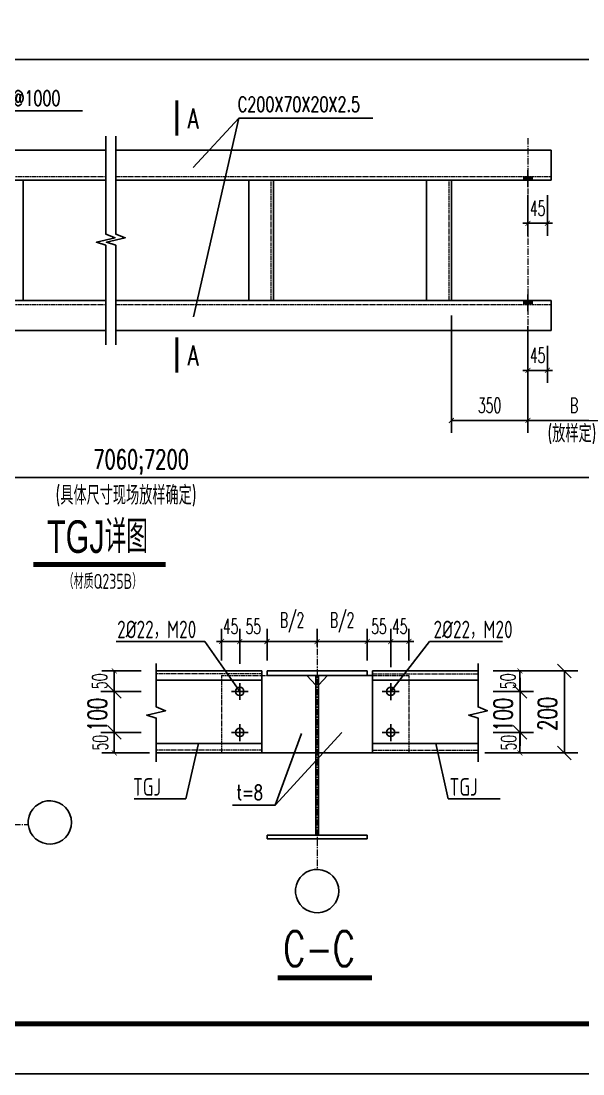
# Model space of a CAD drawing. Extents: x -307088 to 5640332, y -3541089 to -2181377.
# Drawn here: x 5567098 to 5578310, y -3216089 to -3195089 of the extents above; entities that cross this region are included whole.
import ezdxf
from ezdxf.enums import TextEntityAlignment as Align

# ---------------------------------------------------------------- set-up
doc = ezdxf.new("R2010")
doc.units = 0
doc.header["$LTSCALE"] = 100
doc.header["$MEASUREMENT"] = 0
for name, pattern in [('ACAD_ISO02W100', [15, 12, -3]), ('CENTER', [2, 1.25, -0.25, 0.25, -0.25]), ('DASH', [0.35, 0.25, -0.1])]:
    doc.linetypes.add(name, pattern=pattern)
doc.layers.get('0').update_dxf_attribs({"linetype": 'CONTINUOUS'})
doc.layers.get('DEFPOINTS').update_dxf_attribs({"linetype": 'CONTINUOUS'})
for name, color, linetype in [('13', 253, 'CONTINUOUS'), ('AXIS', 3, 'CONTINUOUS'), ('LAYER6', 3, 'ACAD_ISO02W100'), ('PUB_DIM', 3, 'CONTINUOUS'), ('PUB_TITLE', 4, 'CONTINUOUS'), ('TK', 4, 'CONTINUOUS'), ('尺寸标注', 253, 'CONTINUOUS'), ('构件名', 3, 'CONTINUOUS'), ('构件实线', 3, 'CONTINUOUS'), ('粗实线', 2, 'CONTINUOUS'), ('细线', 140, 'CONTINUOUS'), ('螺栓', 15, 'CONTINUOUS')]:
    doc.layers.add(name, color=color, linetype=linetype)
for name, color, linetype, lineweight in [('文字', 3, 'CONTINUOUS', 20), ('虚线', 8, 'ACAD_ISO02W100', 9), ('轴线', 1, 'CENTER', 13)]:
    doc.layers.add(name, color=color, linetype=linetype, lineweight=lineweight)
doc.styles.add('_HZTXT', font='tssdeng.shx', dxfattribs={"width": 0.8, "bigfont": 'HZTXT.shx'})
doc.styles.add('DIM_FONT', font='SIMPLEX.shx', dxfattribs={"width": 0.6, "bigfont": 'hztxt.shx'})
doc.styles.add('HZTXT', font='pdatxt.shx', dxfattribs={"width": 0.75, "bigfont": 'tssdchn.shx'})
doc.styles.get("Standard").update_dxf_attribs({"font": 'tssdeng.shx', "height": 3, "bigfont": 'tssdchn.shx'})
doc.styles.add('TSSD_DIMENSION', font='Tssdeng.shx', dxfattribs={"width": 0.7, "bigfont": 'hztxt.shx'})
doc.styles.add('汉字', font='romans.shx', dxfattribs={"width": 0.7, "bigfont": 'ctxt.shx'})
doc.dimstyles.new('DIMN180', dxfattribs={"dimscale": 1.8, "dimtxt": 300, "dimasz": 100, "dimexe": 250, "dimexo": 300, "dimgap": 150, "dimtad": 1, "dimdec": 0, "dimzin": 0, "dimdsep": 46, "dimtxsty": 'DIM_FONT', "dimblk": 'ARCHTICK', "dimcen": 0.09, "dimclrt": 7, "dimazin": 2, "dimtfac": 1, "dimtdec": 0, "dimtix": 1, "dimtmove": 2, "dimatfit": 3, "dimldrblk": 'ARCHTICK', "dimfxl": 1, "dimtolj": 1, "dimtzin": 0, "dimarcsym": 0})

# ---------------------------------------------------------------- blocks, each defined once
blk = doc.blocks.new('_ARCHTICK')
at = {"color": 0, "linetype": 'ByBlock', "const_width": 0.15}
blk.add_lwpolyline([(-0.5, -0.5), (0.5, 0.5)], dxfattribs=at)
blk = doc.blocks.new('*D375')
at = {"layer": 'AXIS', "color": 0, "lineweight": -2, "transparency": 16777216}
for p, q in [((5569494, -3209278), (5568708, -3209278)), ((5568958, -3209278), (5568958, -3209686)), ((5569659, -3209686), (5568708, -3209686))]:
    blk.add_line(p, q, dxfattribs=at)
at = {"layer": 'DEFPOINTS', "color": 0, "transparency": 16777216}
for p in [(5569794, -3209278), (5568958, -3209686), (5569959, -3209686)]:
    blk.add_point(p, dxfattribs=at)
at = {"layer": 'AXIS', "color": 0, "lineweight": -2, "transparency": 16777216, "xscale": 100, "yscale": 100, "zscale": 100}
for p, rotation in [((5568958, -3209278), 90), ((5568958, -3209686), 270)]:
    blk.add_blockref('_ARCHTICK', p, dxfattribs=dict(at, rotation=rotation))
at = {"layer": 'AXIS', "color": 7, "transparency": 16777216, "insert": (5568681, -3209482), "char_height": 300, "attachment_point": 5, "rotation": 90, "style": 'DIM_FONT'}
blk.add_mtext('\\A1;50', dxfattribs=at)
blk = doc.blocks.new('*D376')
at = {"layer": 'AXIS', "color": 0, "lineweight": -2, "transparency": 16777216}
for p, q in [((5569494, -3208052), (5568708, -3208052)), ((5568958, -3208052), (5568958, -3208460)), ((5569494, -3208460), (5568708, -3208460))]:
    blk.add_line(p, q, dxfattribs=at)
at = {"layer": 'DEFPOINTS', "color": 0, "transparency": 16777216}
for p in [(5569794, -3208052), (5568958, -3208460), (5569794, -3208460)]:
    blk.add_point(p, dxfattribs=at)
at = {"layer": 'AXIS', "color": 0, "lineweight": -2, "transparency": 16777216, "xscale": 100, "yscale": 100, "zscale": 100}
for p, rotation in [((5568958, -3208052), 90), ((5568958, -3208460), 270)]:
    blk.add_blockref('_ARCHTICK', p, dxfattribs=dict(at, rotation=rotation))
at = {"layer": 'AXIS', "color": 7, "transparency": 16777216, "insert": (5568667, -3208256), "char_height": 300, "attachment_point": 5, "rotation": 90, "style": 'DIM_FONT'}
blk.add_mtext('\\A1;50', dxfattribs=at)
blk = doc.blocks.new('*D377')
at = {"layer": 'AXIS', "color": 0, "lineweight": -2, "transparency": 16777216}
for p, q in [((5573006, -3207563), (5573006, -3207214)), ((5574006, -3207634), (5574006, -3207214)), ((5573006, -3207464), (5574006, -3207464))]:
    blk.add_line(p, q, dxfattribs=at)
at = {"layer": 'DEFPOINTS', "color": 0, "transparency": 16777216}
for p in [(5574006, -3207464), (5573006, -3207863), (5574006, -3207934)]:
    blk.add_point(p, dxfattribs=at)
at = {"layer": 'AXIS', "color": 0, "lineweight": -2, "transparency": 16777216, "xscale": 100, "yscale": 100, "zscale": 100, "rotation": 180}
blk.add_blockref('_ARCHTICK', (5573006, -3207464), dxfattribs=at)
at = {"layer": 'AXIS', "color": 0, "lineweight": -2, "transparency": 16777216, "xscale": 100, "yscale": 100, "zscale": 100}
blk.add_blockref('_ARCHTICK', (5574006, -3207464), dxfattribs=at)
at = {"layer": 'AXIS', "color": 7, "transparency": 16777216, "insert": (5573506, -3207085), "char_height": 300, "attachment_point": 5, "style": 'DIM_FONT'}
blk.add_mtext('\\A1;B/2', dxfattribs=at)
blk = doc.blocks.new('*D378')
at = {"layer": 'AXIS', "color": 0, "lineweight": -2, "transparency": 16777216}
for p, q in [((5572006, -3207842), (5572006, -3207214)), ((5573006, -3207563), (5573006, -3207214)), ((5572006, -3207464), (5573006, -3207464))]:
    blk.add_line(p, q, dxfattribs=at)
at = {"layer": 'DEFPOINTS', "color": 0, "transparency": 16777216}
for p in [(5573006, -3207464), (5573006, -3207863), (5572006, -3208142)]:
    blk.add_point(p, dxfattribs=at)
at = {"layer": 'AXIS', "color": 0, "lineweight": -2, "transparency": 16777216, "xscale": 100, "yscale": 100, "zscale": 100, "rotation": 180}
blk.add_blockref('_ARCHTICK', (5572006, -3207464), dxfattribs=at)
at = {"layer": 'AXIS', "color": 0, "lineweight": -2, "transparency": 16777216, "xscale": 100, "yscale": 100, "zscale": 100}
blk.add_blockref('_ARCHTICK', (5573006, -3207464), dxfattribs=at)
at = {"layer": 'AXIS', "color": 7, "transparency": 16777216, "insert": (5572506, -3207085), "char_height": 300, "attachment_point": 5, "style": 'DIM_FONT'}
blk.add_mtext('\\A1;B/2', dxfattribs=at)
blk = doc.blocks.new('*D379')
at = {"layer": 'AXIS', "color": 0, "lineweight": -2, "transparency": 16777216}
for p, q in [((5576518, -3209278), (5577304, -3209278)), ((5577054, -3209278), (5577054, -3209686)), ((5576353, -3209686), (5577304, -3209686))]:
    blk.add_line(p, q, dxfattribs=at)
at = {"layer": 'DEFPOINTS', "color": 0, "transparency": 16777216}
for p in [(5576218, -3209278), (5576053, -3209686), (5577054, -3209686)]:
    blk.add_point(p, dxfattribs=at)
at = {"layer": 'AXIS', "color": 0, "lineweight": -2, "transparency": 16777216, "xscale": 100, "yscale": 100, "zscale": 100}
for p, rotation in [((5577054, -3209278), 90), ((5577054, -3209686), 270)]:
    blk.add_blockref('_ARCHTICK', p, dxfattribs=dict(at, rotation=rotation))
at = {"layer": 'AXIS', "color": 7, "transparency": 16777216, "insert": (5576829, -3209482), "char_height": 300, "attachment_point": 5, "rotation": 90, "style": 'DIM_FONT'}
blk.add_mtext('\\A1;50', dxfattribs=at)
blk = doc.blocks.new('*D380')
at = {"layer": 'AXIS', "color": 0, "lineweight": -2, "transparency": 16777216}
for p, q in [((5576518, -3208052), (5577304, -3208052)), ((5577054, -3208052), (5577054, -3208460)), ((5576518, -3208460), (5577304, -3208460))]:
    blk.add_line(p, q, dxfattribs=at)
at = {"layer": 'DEFPOINTS', "color": 0, "transparency": 16777216}
for p in [(5576218, -3208052), (5576218, -3208460), (5577054, -3208460)]:
    blk.add_point(p, dxfattribs=at)
at = {"layer": 'AXIS', "color": 0, "lineweight": -2, "transparency": 16777216, "xscale": 100, "yscale": 100, "zscale": 100}
for p, rotation in [((5577054, -3208052), 90), ((5577054, -3208460), 270)]:
    blk.add_blockref('_ARCHTICK', p, dxfattribs=dict(at, rotation=rotation))
at = {"layer": 'AXIS', "color": 7, "transparency": 16777216, "insert": (5576816, -3208256), "char_height": 300, "attachment_point": 5, "rotation": 90, "style": 'DIM_FONT'}
blk.add_mtext('\\A1;50', dxfattribs=at)
blk = doc.blocks.new('*D381')
at = {"layer": 'AXIS', "color": 0, "lineweight": -2, "transparency": 16777216}
for p, q in [((5574006, -3207842), (5574006, -3207214)), ((5574474, -3207979), (5574474, -3207214)), ((5574006, -3207464), (5573906, -3207464)), ((5574006, -3207464), (5574474, -3207464)), ((5574474, -3207464), (5574574, -3207464))]:
    blk.add_line(p, q, dxfattribs=at)
at = {"layer": 'DEFPOINTS', "color": 0, "transparency": 16777216}
for p in [(5574474, -3207464), (5574006, -3208142), (5574474, -3208279)]:
    blk.add_point(p, dxfattribs=at)
at = {"layer": 'AXIS', "color": 0, "lineweight": -2, "transparency": 16777216, "xscale": 100, "yscale": 100, "zscale": 100}
blk.add_blockref('_ARCHTICK', (5574006, -3207464), dxfattribs=at)
at = {"layer": 'AXIS', "color": 0, "lineweight": -2, "transparency": 16777216, "xscale": 100, "yscale": 100, "zscale": 100, "rotation": 180}
blk.add_blockref('_ARCHTICK', (5574474, -3207464), dxfattribs=at)
at = {"layer": 'AXIS', "color": 7, "transparency": 16777216, "insert": (5574240, -3207164), "char_height": 300, "attachment_point": 5, "style": 'DIM_FONT'}
blk.add_mtext('\\A1;55', dxfattribs=at)
blk = doc.blocks.new('*D382')
at = {"layer": 'AXIS', "color": 0, "lineweight": -2, "transparency": 16777216}
for p, q in [((5574474, -3207979), (5574474, -3207214)), ((5574837, -3207842), (5574837, -3207214)), ((5574474, -3207464), (5574374, -3207464)), ((5574474, -3207464), (5574837, -3207464)), ((5574837, -3207464), (5574937, -3207464))]:
    blk.add_line(p, q, dxfattribs=at)
at = {"layer": 'DEFPOINTS', "color": 0, "transparency": 16777216}
for p in [(5574837, -3207464), (5574837, -3208142), (5574474, -3208279)]:
    blk.add_point(p, dxfattribs=at)
at = {"layer": 'AXIS', "color": 0, "lineweight": -2, "transparency": 16777216, "xscale": 100, "yscale": 100, "zscale": 100}
blk.add_blockref('_ARCHTICK', (5574474, -3207464), dxfattribs=at)
at = {"layer": 'AXIS', "color": 0, "lineweight": -2, "transparency": 16777216, "xscale": 100, "yscale": 100, "zscale": 100, "rotation": 180}
blk.add_blockref('_ARCHTICK', (5574837, -3207464), dxfattribs=at)
at = {"layer": 'AXIS', "color": 7, "transparency": 16777216, "insert": (5574655, -3207164), "char_height": 300, "attachment_point": 5, "style": 'DIM_FONT'}
blk.add_mtext('\\A1;45', dxfattribs=at)
blk = doc.blocks.new('*D383')
at = {"layer": 'AXIS', "color": 0, "lineweight": -2, "transparency": 16777216}
for p, q in [((5571098, -3207842), (5571098, -3207214)), ((5571461, -3207910), (5571461, -3207214)), ((5571098, -3207464), (5570998, -3207464)), ((5571461, -3207464), (5571098, -3207464)), ((5571461, -3207464), (5571561, -3207464))]:
    blk.add_line(p, q, dxfattribs=at)
at = {"layer": 'DEFPOINTS', "color": 0, "transparency": 16777216}
for p in [(5571098, -3207464), (5571098, -3208142), (5571461, -3208210)]:
    blk.add_point(p, dxfattribs=at)
at = {"layer": 'AXIS', "color": 0, "lineweight": -2, "transparency": 16777216, "xscale": 100, "yscale": 100, "zscale": 100}
blk.add_blockref('_ARCHTICK', (5571098, -3207464), dxfattribs=at)
at = {"layer": 'AXIS', "color": 0, "lineweight": -2, "transparency": 16777216, "xscale": 100, "yscale": 100, "zscale": 100, "rotation": 180}
blk.add_blockref('_ARCHTICK', (5571461, -3207464), dxfattribs=at)
at = {"layer": 'AXIS', "color": 7, "transparency": 16777216, "insert": (5571280, -3207164), "char_height": 300, "attachment_point": 5, "style": 'DIM_FONT'}
blk.add_mtext('\\A1;45', dxfattribs=at)
blk = doc.blocks.new('*D384')
at = {"layer": 'AXIS', "color": 0, "lineweight": -2, "transparency": 16777216}
for p, q in [((5571461, -3207910), (5571461, -3207214)), ((5572006, -3207842), (5572006, -3207214)), ((5571461, -3207464), (5571361, -3207464)), ((5572006, -3207464), (5571461, -3207464)), ((5572006, -3207464), (5572106, -3207464))]:
    blk.add_line(p, q, dxfattribs=at)
at = {"layer": 'DEFPOINTS', "color": 0, "transparency": 16777216}
for p in [(5571461, -3207464), (5572006, -3208142), (5571461, -3208210)]:
    blk.add_point(p, dxfattribs=at)
at = {"layer": 'AXIS', "color": 0, "lineweight": -2, "transparency": 16777216, "xscale": 100, "yscale": 100, "zscale": 100}
blk.add_blockref('_ARCHTICK', (5571461, -3207464), dxfattribs=at)
at = {"layer": 'AXIS', "color": 0, "lineweight": -2, "transparency": 16777216, "xscale": 100, "yscale": 100, "zscale": 100, "rotation": 180}
blk.add_blockref('_ARCHTICK', (5572006, -3207464), dxfattribs=at)
at = {"layer": 'AXIS', "color": 7, "transparency": 16777216, "insert": (5571734, -3207164), "char_height": 300, "attachment_point": 5, "style": 'DIM_FONT'}
blk.add_mtext('\\A1;55', dxfattribs=at)
blk = doc.blocks.new('_OBLIQUE')
at = {"color": 0, "linetype": 'ByBlock'}
blk.add_line((-0.5, -0.5), (0.5, 0.5), dxfattribs=at)
blk = doc.blocks.new('*D362')
at = {"layer": 'AXIS', "color": 0, "lineweight": -2, "transparency": 16777216}
for p, q in [((5575685, -3200964), (5575685, -3203305)), ((5577210, -3201173), (5577210, -3203305)), ((5577210, -3203055), (5575685, -3203055))]:
    blk.add_line(p, q, dxfattribs=at)
at = {"layer": 'DEFPOINTS', "color": 0, "transparency": 16777216}
for p in [(5575685, -3200664), (5577210, -3200873), (5575685, -3203055)]:
    blk.add_point(p, dxfattribs=at)
at = {"layer": 'AXIS', "color": 0, "lineweight": -2, "transparency": 16777216, "xscale": 100, "yscale": 100, "zscale": 100, "rotation": 180}
blk.add_blockref('_ARCHTICK', (5575685, -3203055), dxfattribs=at)
at = {"layer": 'AXIS', "color": 0, "lineweight": -2, "transparency": 16777216, "xscale": 100, "yscale": 100, "zscale": 100}
blk.add_blockref('_ARCHTICK', (5577210, -3203055), dxfattribs=at)
at = {"layer": 'AXIS', "color": 7, "transparency": 16777216, "insert": (5576448, -3202755), "char_height": 300, "attachment_point": 5, "style": 'DIM_FONT'}
blk.add_mtext('\\A1;350', dxfattribs=at)
blk = doc.blocks.new('竖左剖面号')
at = {"layer": '粗实线', "const_width": 6}
blk.add_lwpolyline([(0, -35), (0, 35)], dxfattribs=at)
at = {"layer": '文字', "color": 3, "style": '汉字', "width": 0.7}
blk.add_attdef('A', text='', height=40, dxfattribs=at).set_placement((-40.2, -0.8), align=Align.MIDDLE_LEFT)
blk = doc.blocks.new('*D364')
at = {"layer": 'AXIS', "color": 0, "lineweight": -2, "transparency": 16777216}
for p, q in [((5577213, -3201564), (5577213, -3202306)), ((5577601, -3201564), (5577601, -3202306)), ((5577213, -3202056), (5577113, -3202056)), ((5577601, -3202056), (5577213, -3202056)), ((5577601, -3202056), (5577701, -3202056))]:
    blk.add_line(p, q, dxfattribs=at)
at = {"layer": 'DEFPOINTS', "color": 0, "transparency": 16777216}
for p in [(5577213, -3201264), (5577601, -3201264), (5577213, -3202056)]:
    blk.add_point(p, dxfattribs=at)
at = {"layer": 'AXIS', "color": 0, "lineweight": -2, "transparency": 16777216, "xscale": 100, "yscale": 100, "zscale": 100}
blk.add_blockref('_ARCHTICK', (5577213, -3202056), dxfattribs=at)
at = {"layer": 'AXIS', "color": 0, "lineweight": -2, "transparency": 16777216, "xscale": 100, "yscale": 100, "zscale": 100, "rotation": 180}
blk.add_blockref('_ARCHTICK', (5577601, -3202056), dxfattribs=at)
at = {"layer": 'AXIS', "color": 7, "transparency": 16777216, "insert": (5577407, -3201756), "char_height": 300, "attachment_point": 5, "style": 'DIM_FONT'}
blk.add_mtext('\\A1;45', dxfattribs=at)
blk = doc.blocks.new('*D365')
at = {"layer": 'AXIS', "color": 0, "lineweight": -2, "transparency": 16777216}
for p, q in [((5577213, -3198564), (5577213, -3199373)), ((5577601, -3198564), (5577601, -3199373)), ((5577213, -3199123), (5577113, -3199123)), ((5577601, -3199123), (5577213, -3199123)), ((5577601, -3199123), (5577701, -3199123))]:
    blk.add_line(p, q, dxfattribs=at)
at = {"layer": 'DEFPOINTS', "color": 0, "transparency": 16777216}
for p in [(5577213, -3198264), (5577601, -3198264), (5577213, -3199123)]:
    blk.add_point(p, dxfattribs=at)
at = {"layer": 'AXIS', "color": 0, "lineweight": -2, "transparency": 16777216, "xscale": 100, "yscale": 100, "zscale": 100}
blk.add_blockref('_ARCHTICK', (5577213, -3199123), dxfattribs=at)
at = {"layer": 'AXIS', "color": 0, "lineweight": -2, "transparency": 16777216, "xscale": 100, "yscale": 100, "zscale": 100, "rotation": 180}
blk.add_blockref('_ARCHTICK', (5577601, -3199123), dxfattribs=at)
at = {"layer": 'AXIS', "color": 7, "transparency": 16777216, "insert": (5577407, -3198823), "char_height": 300, "attachment_point": 5, "style": 'DIM_FONT'}
blk.add_mtext('\\A1;45', dxfattribs=at)
blk = doc.blocks.new('*D370')
at = {"layer": 'AXIS', "color": 0, "lineweight": -2, "transparency": 16777216}
for p, q in [((5577210, -3201173), (5577210, -3203305)), ((5579058, -3201972), (5579058, -3203305)), ((5577210, -3203055), (5579058, -3203055))]:
    blk.add_line(p, q, dxfattribs=at)
at = {"layer": 'DEFPOINTS', "color": 0, "transparency": 16777216}
for p in [(5577210, -3200873), (5579058, -3201672), (5579058, -3203055)]:
    blk.add_point(p, dxfattribs=at)
at = {"layer": 'AXIS', "color": 0, "lineweight": -2, "transparency": 16777216, "xscale": 100, "yscale": 100, "zscale": 100, "rotation": 180}
blk.add_blockref('_ARCHTICK', (5577210, -3203055), dxfattribs=at)
at = {"layer": 'AXIS', "color": 0, "lineweight": -2, "transparency": 16777216, "xscale": 100, "yscale": 100, "zscale": 100}
blk.add_blockref('_ARCHTICK', (5579058, -3203055), dxfattribs=at)
at = {"layer": 'AXIS', "color": 7, "transparency": 16777216, "insert": (5578134, -3202755), "char_height": 300, "attachment_point": 5, "style": 'DIM_FONT'}
blk.add_mtext('\\A1;B', dxfattribs=at)

msp = doc.modelspace()

# ---------------------------------------------------------------- linework, layer by layer
at = {"layer": 'AXIS'}
for p, q in [((5559833.3, -3204194.3), (5579057.6, -3204194.3)), ((5576518.1, -3208051.6), (5578209.5, -3208051.6)), ((5577939.5, -3208051.6), (5577939.5, -3209686.2)), ((5568957.9, -3208460.2), (5568957.9, -3208190.2)), ((5577054.2, -3208460.2), (5577054.2, -3208190.2)), ((5569494, -3208460.2), (5568687.9, -3208460.2)), ((5568957.9, -3208460.2), (5568957.9, -3209277.5)), ((5576518.1, -3208460.2), (5577324.2, -3208460.2)), ((5577054.2, -3208460.2), (5577054.2, -3209277.5)), ((5569494, -3209277.5), (5568687.9, -3209277.5)), ((5568957.9, -3209277.5), (5568957.9, -3209547.5)), ((5576518.1, -3209277.5), (5577324.2, -3209277.5)), ((5577054.2, -3209277.5), (5577054.2, -3209547.5)), ((5576518.1, -3209686.2), (5578209.5, -3209686.2))]:
    msp.add_line(p, q, dxfattribs=at)
at = {"layer": 'LAYER6', "linetype": 'ByBlock'}
for p, q in [((5571901.6, -3208051.6), (5569794, -3208051.6)), ((5571901.6, -3208051.6), (5571901.6, -3209686.2)), ((5572006.1, -3208051.6), (5572006.1, -3208142.4)), ((5572006.1, -3208051.6), (5574006.1, -3208051.6)), ((5572006.1, -3208142.4), (5574110.6, -3208142.4)), ((5572800.8, -3208142.4), (5572978.8, -3208332.6)), ((5572978.8, -3208142.4), (5572978.8, -3211326.4)), ((5573211.3, -3208142.4), (5573033.3, -3208332.6)), ((5573033.3, -3208142.4), (5573033.3, -3211326.4)), ((5574006.1, -3208051.6), (5574006.1, -3208142.4)), ((5574110.6, -3208051.6), (5574110.6, -3209686.2)), ((5574110.6, -3208051.6), (5576218.1, -3208051.6)), ((5571901.6, -3208238.2), (5569794, -3208238.2)), ((5574110.6, -3208238.2), (5576218.1, -3208238.2)), ((5571901.6, -3209499.5), (5569794, -3209499.5)), ((5574110.6, -3209499.5), (5576218.1, -3209499.5)), ((5571901.6, -3209686.2), (5569794, -3209686.2)), ((5571098, -3209686.2), (5572978.8, -3209686.2)), ((5573033.3, -3209686.2), (5574110.6, -3209686.2)), ((5574110.6, -3209686.2), (5576218.1, -3209686.2)), ((5574837.1, -3209686.2), (5574110.6, -3209686.2)), ((5572006.1, -3211326.4), (5573033.3, -3211326.4)), ((5572006.1, -3211399.1), (5572006.1, -3211326.4)), ((5572006.1, -3211399.1), (5574006.1, -3211399.1)), ((5573033.3, -3211326.4), (5574006.1, -3211326.4)), ((5573033.3, -3211399.1), (5574006.1, -3211399.1)), ((5574006.1, -3211399.1), (5574006.1, -3211326.4))]:
    msp.add_line(p, q, dxfattribs=at)
for centre in [(5571461.2, -3208460.2), (5574473.8, -3208460.2), (5571461.2, -3209277.5), (5574473.8, -3209277.5)]:
    msp.add_circle(centre, 83.5, dxfattribs=at)
at = {"layer": 'PUB_DIM'}
for points in [[(5568104.1, -3211072.7), (5568096.3, -3210990.9), (5568073.1, -3210912.1), (5568035.5, -3210839.1), (5567984.7, -3210774.6), (5567922.7, -3210720.8), (5567851.5, -3210679.7), (5567773.9, -3210652.9), (5567692.6, -3210641.2), (5567610.6, -3210645.1), (5567530.8, -3210664.5), (5567456.1, -3210698.6), (5567389.2, -3210746.2), (5567332.5, -3210805.7), (5567288.1, -3210874.7), (5567257.6, -3210951), (5567242, -3211031.6), (5567242, -3211113.8), (5567257.6, -3211194.4), (5567288.1, -3211270.7), (5567332.5, -3211339.7), (5567389.2, -3211399.2), (5567456.1, -3211446.8), (5567530.8, -3211480.9), (5567610.6, -3211500.3), (5567692.6, -3211504.2), (5567773.9, -3211492.5), (5567851.5, -3211465.7), (5567922.7, -3211424.6), (5567984.7, -3211370.8), (5568035.5, -3211306.3), (5568073.1, -3211233.3), (5568096.3, -3211154.5)], [(5573438.1, -3212441.3), (5573430.3, -3212359.5), (5573407.1, -3212280.7), (5573369.5, -3212207.7), (5573318.7, -3212143.2), (5573256.7, -3212089.4), (5573185.5, -3212048.3), (5573107.9, -3212021.5), (5573026.6, -3212009.8), (5572944.6, -3212013.7), (5572864.8, -3212033), (5572790.1, -3212067.2), (5572723.2, -3212114.8), (5572666.5, -3212174.2), (5572622.1, -3212243.3), (5572591.6, -3212319.6), (5572576, -3212400.2), (5572576, -3212482.3), (5572591.6, -3212563), (5572622.1, -3212639.2), (5572666.5, -3212708.3), (5572723.2, -3212767.8), (5572790.1, -3212815.4), (5572864.8, -3212849.5), (5572944.6, -3212868.9), (5573026.6, -3212872.8), (5573107.9, -3212861.1), (5573185.5, -3212834.2), (5573256.7, -3212793.2), (5573318.7, -3212739.4), (5573369.5, -3212674.8), (5573407.1, -3212601.8), (5573430.3, -3212523)]]:
    msp.add_lwpolyline(points, close=True, dxfattribs=at)
at = {"layer": 'PUB_TITLE', "color": 6}
msp.add_line((5558376.3, -3195853.1), (5591354.8, -3195853.1), dxfattribs=at)
at = {"layer": 'PUB_TITLE'}
msp.add_lwpolyline([(5555876.3, -3216089.1), (5615276.3, -3216089.1), (5615276.3, -3174089.1), (5555876.3, -3174089.1)], close=True, dxfattribs=at)
at = {"layer": 'PUB_TITLE', "const_width": 100}
msp.add_lwpolyline([(5558376.3, -3215089.1), (5614276.3, -3215089.1), (5614276.3, -3175089.1), (5558376.3, -3175089.1)], close=True, dxfattribs=at)
at = {"layer": 'TK', "color": 7}
for p, q in [((5571443.8, -3197024.1), (5570530.4, -3198012.5)), ((5570540.1, -3200987.4), (5571443.8, -3197024.1)), ((5571443.8, -3197024.1), (5574115.8, -3197024.1))]:
    msp.add_line(p, q, dxfattribs=at)
at = {"layer": '尺寸标注'}
for p, q in [((5570763.6, -3207466.6), (5568993.7, -3207466.6)), ((5571461.2, -3208460.2), (5570763.6, -3207466.6)), ((5574473.8, -3208460.2), (5575248.6, -3207466.6)), ((5575248.6, -3207466.6), (5576707.2, -3207466.6)), ((5571461.2, -3208292.8), (5571461.2, -3208627.7)), ((5574473.8, -3208298.2), (5574473.8, -3208633.1)), ((5571294.4, -3208460.2), (5571628, -3208460.2)), ((5574307, -3208460.2), (5574640.7, -3208460.2)), ((5571461.2, -3209115.5), (5571461.2, -3209450.4)), ((5574473.8, -3209115.5), (5574473.8, -3209450.4)), ((5571294.4, -3209277.5), (5571628, -3209277.5)), ((5572166.1, -3210725.6), (5573497.6, -3209276.5)), ((5572696.9, -3209297.6), (5572166.1, -3210725.6)), ((5574307, -3209277.5), (5574640.7, -3209277.5)), ((5570388.3, -3210602.2), (5570637, -3209499.5)), ((5575623.8, -3210602.2), (5575375.1, -3209499.5)), ((5569355.3, -3210602.2), (5570388.3, -3210602.2)), ((5576656.9, -3210602.2), (5575623.8, -3210602.2)), ((5572166.1, -3210725.6), (5571319.9, -3210725.6))]:
    msp.add_line(p, q, dxfattribs=at)
for points in [[(5568788, -3201547.4), (5568788, -3200842.4), (5568788, -3199559.6), (5568600.5, -3199499.6), (5568975, -3199410.9), (5568788, -3199337.6), (5568788, -3197552), (5568788, -3197383.3)], [(5568988.5, -3201547.4), (5568988.5, -3200842.4), (5568988.5, -3199559.6), (5568801, -3199499.6), (5569175.5, -3199410.9), (5568988.5, -3199337.6), (5568988.5, -3197552), (5568988.5, -3197383.3)], [(5569794, -3209862.7), (5569794, -3209862.7), (5569794, -3208992.3), (5569606.5, -3208932.3), (5569981.1, -3208843.6), (5569794, -3208770.3), (5569794, -3207899.9), (5569794, -3207899.9)], [(5576218.1, -3209862.7), (5576218.1, -3209862.7), (5576218.1, -3208992.3), (5576030.6, -3208932.3), (5576405.2, -3208843.6), (5576218.1, -3208770.3), (5576218.1, -3207899.9), (5576218.1, -3207899.9)]]:
    msp.add_lwpolyline(points, dxfattribs=at)
at = {"layer": '构件实线'}
for p, q in [((5561215.7, -3197664.1), (5568502.4, -3197664.1)), ((5568466.1, -3197664.1), (5568788, -3197664.1)), ((5568988.5, -3197664.1), (5570109.4, -3197664.1)), ((5570078.2, -3197664.1), (5570502.7, -3197664.1)), ((5570506.5, -3197664.1), (5577675.1, -3197664.1)), ((5577675.1, -3197664.1), (5577675.1, -3198264.1)), ((5561215.7, -3198264.1), (5568502.4, -3198264.1)), ((5567139, -3200664.1), (5567139, -3198264.1)), ((5568466.1, -3198264.1), (5568788, -3198264.1)), ((5568988.5, -3198264.1), (5570109.4, -3198264.1)), ((5570078.2, -3198264.1), (5570502.7, -3198264.1)), ((5570506.5, -3198264.1), (5577675.1, -3198264.1)), ((5571642.8, -3200664.1), (5571642.8, -3198264.1)), ((5572136.9, -3200664.5), (5572136.9, -3198264.5)), ((5575190.9, -3200664.1), (5575190.9, -3198264.1)), ((5575685.1, -3200664.5), (5575685.1, -3198264.5)), ((5561215.7, -3200664.1), (5568502.4, -3200664.1)), ((5568466.1, -3200664.1), (5568788, -3200664.1)), ((5568988.5, -3200664.1), (5570109.4, -3200664.1)), ((5570078.2, -3200664.1), (5570502.7, -3200664.1)), ((5570506.5, -3200664.1), (5577675.1, -3200664.1)), ((5577675.1, -3200664.1), (5577675.1, -3201264.1)), ((5561215.7, -3201264.1), (5568502.4, -3201264.1)), ((5568466.1, -3201264.1), (5568788, -3201264.1)), ((5568988.5, -3201264.1), (5570109.4, -3201264.1)), ((5570078.2, -3201264.1), (5570502.7, -3201264.1)), ((5570506.5, -3201264.1), (5577675.1, -3201264.1))]:
    msp.add_line(p, q, dxfattribs=at)
at = {"layer": '粗实线', "const_width": 100}
for points in [[(5567341.8, -3205926.1), (5569981.4, -3205926.1)], [(5572217.4, -3214169.9), (5574099.9, -3214169.9)]]:
    msp.add_lwpolyline(points, dxfattribs=at)
at = {"layer": '细线', "color": 7, "linetype": 'ByBlock'}
msp.add_line((5568323.1, -3196878), (5564371, -3196878), dxfattribs=at)
at = {"layer": '虚线', "color": 9, "linetype": 'DASH'}
for p, q in [((5561215.7, -3198187.1), (5568788, -3198187.1)), ((5568988.5, -3198187.1), (5577675.1, -3198187.1)), ((5572091.9, -3200664.1), (5572091.9, -3198264.1)), ((5575640.1, -3200664.1), (5575640.1, -3198264.1)), ((5561215.7, -3200741.1), (5568788, -3200741.1)), ((5568988.5, -3200741.1), (5577675.1, -3200741.1)), ((5571901.6, -3208106.9), (5569794, -3208106.9)), ((5571098, -3208142.4), (5571098, -3209686.2)), ((5571098, -3208142.4), (5572006.1, -3208142.4)), ((5574110.6, -3208106.9), (5576218.1, -3208106.9)), ((5574110.6, -3208142.4), (5574837.1, -3208142.4)), ((5574837.1, -3208142.4), (5574837.1, -3209686.2)), ((5571901.6, -3209630.9), (5569794, -3209630.9)), ((5574110.6, -3209630.9), (5576218.1, -3209630.9)), ((5574110.6, -3209686.2), (5574837.1, -3209686.2))]:
    msp.add_line(p, q, dxfattribs=at)
at = {"layer": '螺栓', "color": 6}
for p, q in [((5577213.1, -3198400.5), (5577213.1, -3198065)), ((5577213.1, -3200877.5), (5577213.1, -3200542))]:
    msp.add_line(p, q, dxfattribs=at)
at = {"layer": '螺栓', "color": 6, "const_width": 200}
for points in [[(5577213.1, -3198264.1), (5577213.1, -3198187.1)], [(5577213.1, -3200741.1), (5577213.1, -3200664.1)]]:
    msp.add_lwpolyline(points, dxfattribs=at)
at = {"layer": '轴线'}
for p, q in [((5577213.1, -3197426.4), (5577213.1, -3202168.7)), ((5573006.1, -3207211.4), (5573006.1, -3212009.3)), ((5561961.2, -3211113.8), (5567242, -3211113.8))]:
    msp.add_line(p, q, dxfattribs=at)

# ---------------------------------------------------------------- block references
at = {"layer": 'AXIS', "xscale": 270, "yscale": 270, "zscale": 270}
for p, rotation in [((5568957.9, -3208460.2), 270), ((5577054.2, -3208460.2), 270), ((5568957.9, -3209277.5), 90), ((5577054.2, -3209277.5), 90), ((5577939.5, -3209686.2), 270)]:
    msp.add_blockref('_OBLIQUE', p, dxfattribs=dict(at, rotation=rotation))
at = {"layer": '尺寸标注'}
ref = msp.add_blockref('竖左剖面号', (5570207, -3197022.2), dxfattribs=dict(at, xscale=-10, yscale=10, zscale=10))
ref.add_attrib('A', 'A', dxfattribs={"layer": '文字', "color": 3, "height": 400, "style": '汉字', "width": 0.7}).set_placement((5570421.9, -3197030.3), align=Align.MIDDLE_LEFT)
ref = msp.add_blockref('竖左剖面号', (5570207, -3201750), dxfattribs=dict(at, xscale=-10, yscale=10, zscale=10))
ref.add_attrib('A', 'A', dxfattribs={"layer": '文字', "color": 3, "height": 400, "style": '汉字', "width": 0.7}).set_placement((5570421.9, -3201758.1), align=Align.MIDDLE_LEFT)
at = {"layer": '尺寸标注', "color": 7, "xscale": 270, "yscale": 270, "zscale": 270, "rotation": 90}
msp.add_blockref('_OBLIQUE', (5577939.5, -3208051.6), dxfattribs=at)

# ---------------------------------------------------------------- texts
at = {"style": '_HZTXT', "width": 0.75}
for s, p in [('(放样定)', (5577603.9, -3203492.4)), ('2%%C22，M20', (5569015.4, -3207398.8)), ('2%%C22，M20', (5575328.7, -3207398.8)), ('TGJ', (5569330.1, -3210540.2)), ('TGJ', (5575647.6, -3210540.2))]:
    msp.add_text(s, height=350, dxfattribs=at).set_placement(p)
at = {"color": 3, "style": 'HZTXT', "width": 0.7}
msp.add_text('TGJ详图', height=650, dxfattribs=at).set_placement((5567616.5, -3205697))
at = {"layer": '13', "color": 0, "width": 0.7}
msp.add_text('（材质Q235B）', height=300, dxfattribs=at).set_placement((5568730.7, -3206414), align=Align.CENTER)
at = {"layer": 'AXIS', "style": '汉字', "width": 0.7}
for s, p in [('100', (5568807.9, -3209262.6)), ('100', (5576904.2, -3209262.6)), ('200', (5577789.5, -3209243.9))]:
    msp.add_text(s, height=375, rotation=90, dxfattribs=at).set_placement(p)
at = {"layer": '尺寸标注', "color": 4, "width": 0.7}
for s, style, p in [('7060;7200', '汉字', (5568536.4, -3204017.5)), ('(具体尺寸现场放样确定)', 'TSSD_DIMENSION', (5567787, -3204734.9))]:
    msp.add_text(s, height=375, dxfattribs=dict(at, style=style)).set_placement(p)
at = {"layer": '文字', "style": '汉字', "width": 0.7}
for s, p in [('C200X70X20X2.0@1000', (5564482.1, -3196777.4)), ('C200X70X20X2.5', (5571423.6, -3196897.9)), ('t=8', (5571400.3, -3210625.2))]:
    msp.add_text(s, height=300, dxfattribs=at).set_placement(p)
at = {"layer": '构件名', "style": '汉字', "width": 0.7}
msp.add_text('C-C', height=700, dxfattribs=at).set_placement((5572332.4, -3213940.8))

# ---------------------------------------------------------------- dimensions: what is measured, and where the dimension line sits
at = {"layer": 'AXIS'}
for base, p1, p2, text, picture, middle in [((5577213.1, -3199122.9), (5577600.9, -3198264.1), (5577213.1, -3198264.1), '45', '*D365', (5577407, -3198822.9)), ((5577213.1, -3202056), (5577600.9, -3201264.1), (5577213.1, -3201264.1), '45', '*D364', (5577407, -3201756)), ((5573006.1, -3207463.8), (5572006.1, -3208142.4), (5573006.1, -3207862.8), 'B/2', '*D378', (5572506.1, -3207085.2)), ((5574006.1, -3207463.8), (5573006.1, -3207862.8), (5574006.1, -3207933.8), 'B/2', '*D377', (5573506.1, -3207085.2)), ((5571098, -3207463.8), (5571461.2, -3208210), (5571098, -3208142.4), '45', '*D383', (5571279.6, -3207163.8)), ((5571461.2, -3207463.8), (5572006.1, -3208142.4), (5571461.2, -3208210), '55', '*D384', (5571733.6, -3207163.8))]:
    dim = msp.add_linear_dim(base=base, p1=p1, p2=p2, angle=180, text=text, dimstyle='DIMN180', override={"dimscale": 1}, dxfattribs=at)
    dim.commit()
    dim.dimension.update_dxf_attribs({"geometry": picture, "text_midpoint": middle})
for base, p1, p2, text, picture, middle in [((5575685.1, -3203055.3), (5577210.4, -3200872.8), (5575685.1, -3200664.1), '350', '*D362', (5576447.7, -3202755.3)), ((5579057.6, -3203055.3), (5577210.4, -3200872.8), (5579057.6, -3201671.9), 'B', '*D370', (5578134, -3202755.3)), ((5574473.8, -3207463.8), (5574006.1, -3208142.4), (5574473.8, -3208278.6), '55', '*D381', (5574240, -3207163.8)), ((5574837.1, -3207463.8), (5574473.8, -3208278.6), (5574837.1, -3208142.4), '45', '*D382', (5574655.5, -3207163.8))]:
    dim = msp.add_linear_dim(base=base, p1=p1, p2=p2, text=text, dimstyle='DIMN180', override={"dimscale": 1}, dxfattribs=at)
    dim.commit()
    dim.dimension.update_dxf_attribs({"geometry": picture, "text_midpoint": middle})
for base, p1, p2, picture, middle in [((5568957.9, -3208460.2), (5569794, -3208051.6), (5569794, -3208460.2), '*D376', (5568666.6, -3208255.9)), ((5577054.2, -3208460.2), (5576218.1, -3208051.6), (5576218.1, -3208460.2), '*D380', (5576815.9, -3208255.9)), ((5568957.9, -3209686.2), (5569794, -3209277.5), (5569959.3, -3209686.2), '*D375', (5568681.4, -3209481.9)), ((5577054.2, -3209686.2), (5576218.1, -3209277.5), (5576052.9, -3209686.2), '*D379', (5576829.4, -3209481.9))]:
    dim = msp.add_linear_dim(base=base, p1=p1, p2=p2, angle=270, text='50', dimstyle='DIMN180', override={"dimscale": 1}, dxfattribs=at)
    dim.commit()
    dim.dimension.update_dxf_attribs({"geometry": picture, "text_midpoint": middle, "dimtype": 128})

doc.saveas('drawing.dxf')
